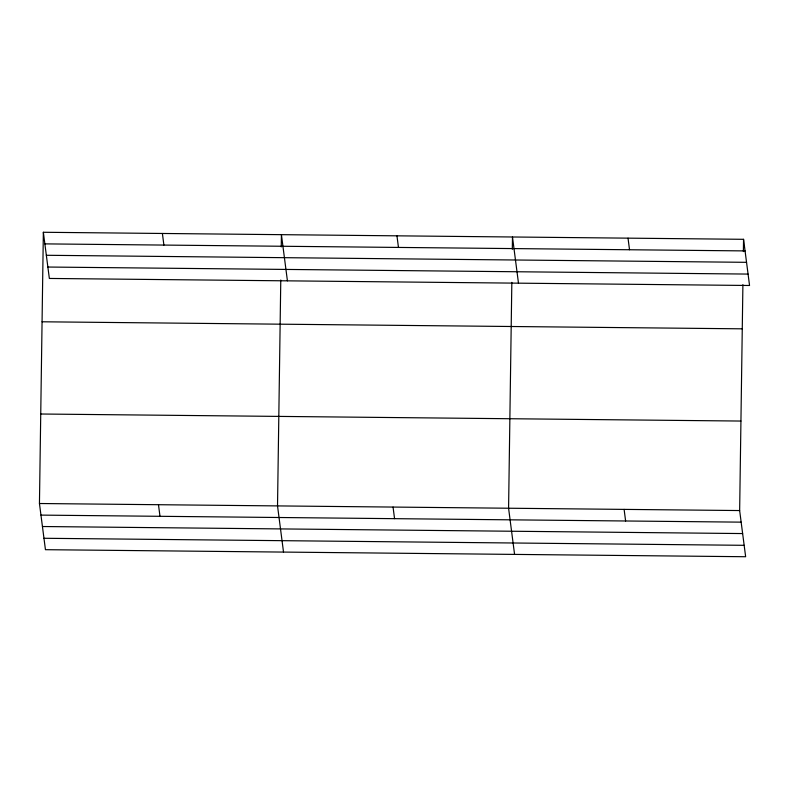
<?xml version="1.0" encoding="UTF-8"?>
<svg xmlns="http://www.w3.org/2000/svg" width="789" height="789" viewBox="0 0 789 789"><rect width="100%" height="100%" fill="white"/><g stroke="black" fill="none" stroke-linecap="round" stroke-linejoin="round"><path stroke-width="1.18" d="M742.903 284.681L739.648 510.552L745.644 556.728L45.446 549.686L39.45 503.51L43.356 232.272L743.554 239.314L749.55 285.49L49.352 278.448L43.356 232.272M280.776 280.036L277.521 505.907L283.517 552.073M281.249 246.927L281.426 234.668L287.423 280.845M511.834 282.363L508.58 508.234L514.576 554.401M512.317 249.255L512.485 236.996L518.481 283.162M743.376 251.583L743.554 239.314M44.865 243.88L745.063 250.912M46.344 255.281L746.542 262.323M47.873 267.037L748.071 274.079M42.073 321.784L742.262 328.826M40.742 414.008L740.93 421.05M39.45 503.51L739.648 510.552M40.959 515.109L741.147 522.15M42.438 526.519L742.636 533.561M43.967 538.276L744.155 545.317M628.024 238.16L629.523 249.758M624.109 509.388L625.618 520.996M396.956 235.832L398.465 247.43M393.05 507.071L394.559 518.669M162.396 233.475L163.895 245.073M158.481 504.713L159.989 516.312"/></g></svg>
